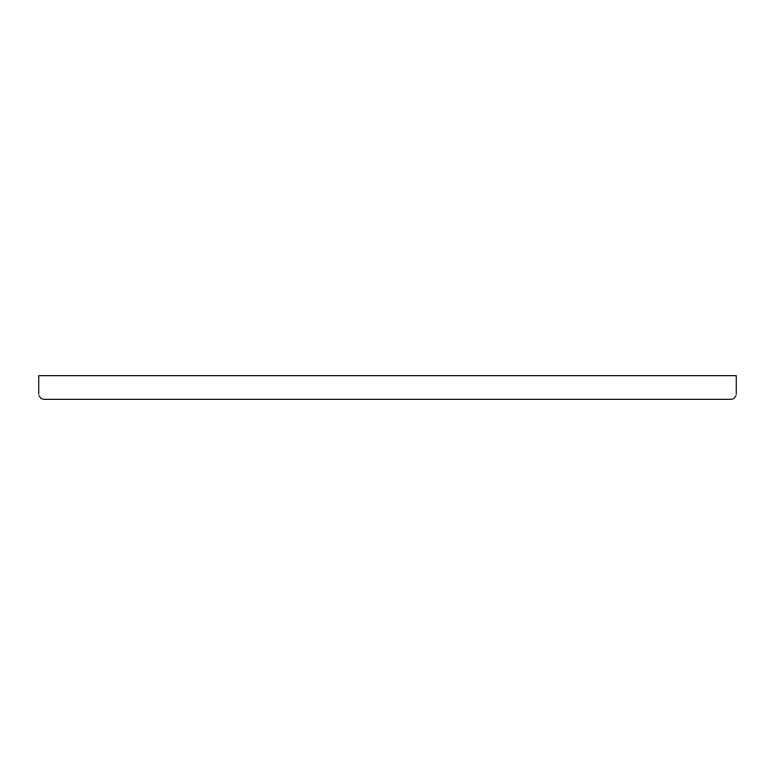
<?xml version="1.0" encoding="UTF-8"?>
<svg xmlns="http://www.w3.org/2000/svg" width="775" height="775" viewBox="0 0 775 775"><rect width="100%" height="100%" fill="white"/><g stroke="black" fill="none" stroke-linecap="round" stroke-linejoin="round"><path stroke-width="1.16" d="M736.076 395.57L733.712 398.641L731.183 399.319L43.817 399.319L41.288 398.641L38.924 395.57M736.25 394.252L736.25 375.681L38.75 375.681L38.75 394.252"/></g></svg>
